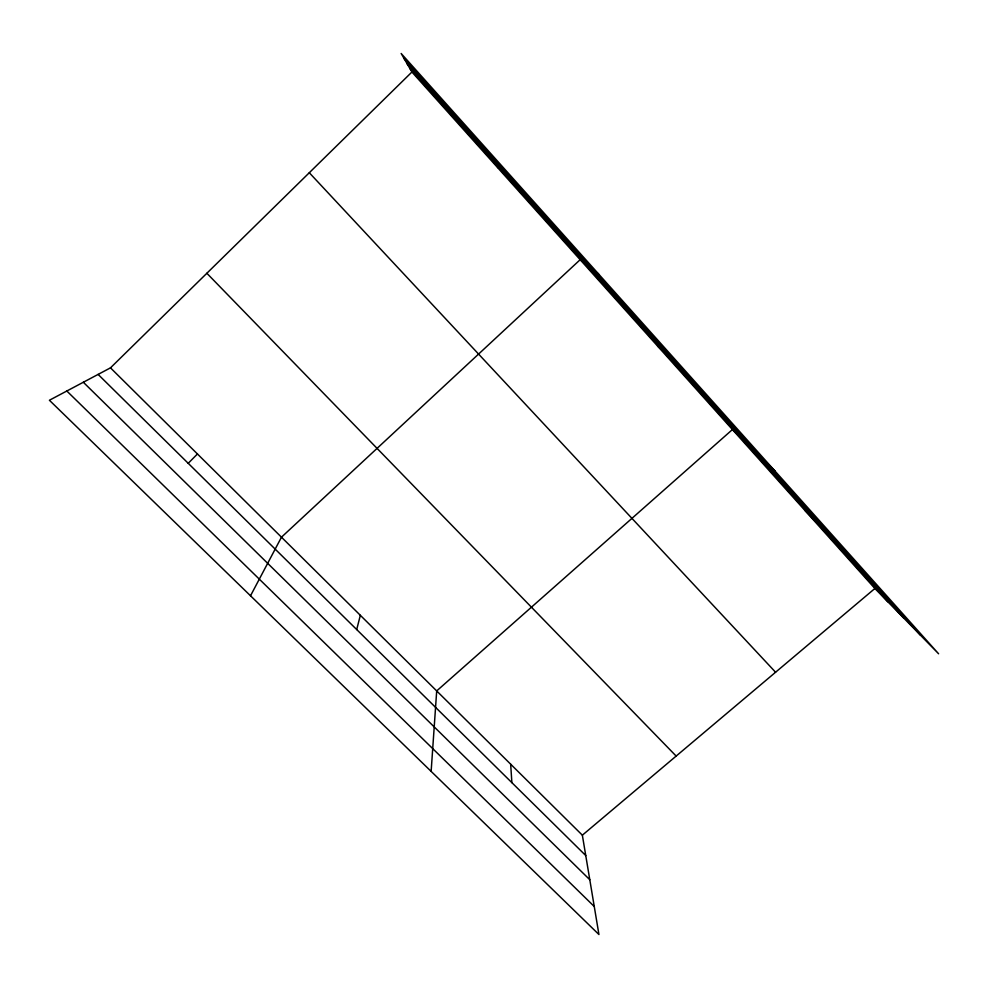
<?xml version="1.0" encoding="UTF-8"?>
<svg xmlns="http://www.w3.org/2000/svg" width="988" height="988" viewBox="0 0 988 988"><rect width="100%" height="100%" fill="white"/><g stroke="black" fill="none" stroke-linecap="round" stroke-linejoin="round"><path stroke-width="1.48" d="M431.139 771.381L436.696 690.921L732.429 429.558L775.185 471.251M356.705 629.554L360.336 615.302M250.52 595.776L281.469 537.188L580.166 259.696L598.605 274.022M188.214 463.31L197.452 453.974M110.483 367.845L582.352 835.181L598.938 934.525L49.4 400.251L110.483 367.845L411.922 72.013L401.153 53.476L938.6 653.784L874.886 588.49L411.922 72.013M582.352 835.181L874.886 588.49M497.557 167.54L498.446 167.256M657.576 346.059L663.874 351.839M66.814 391.001L594.27 906.515M83.325 382.245L589.799 879.74M98.108 374.403L585.761 855.559M804.825 510.327L815.742 521.306M206.863 273.268L676.163 756.079M309.293 172.727L775.58 672.235M404.24 58.798L920.557 635.284M407.155 63.812L903.365 617.661M409.761 68.283L887.891 601.816M510.673 764.181L511.87 782.657"/></g></svg>
